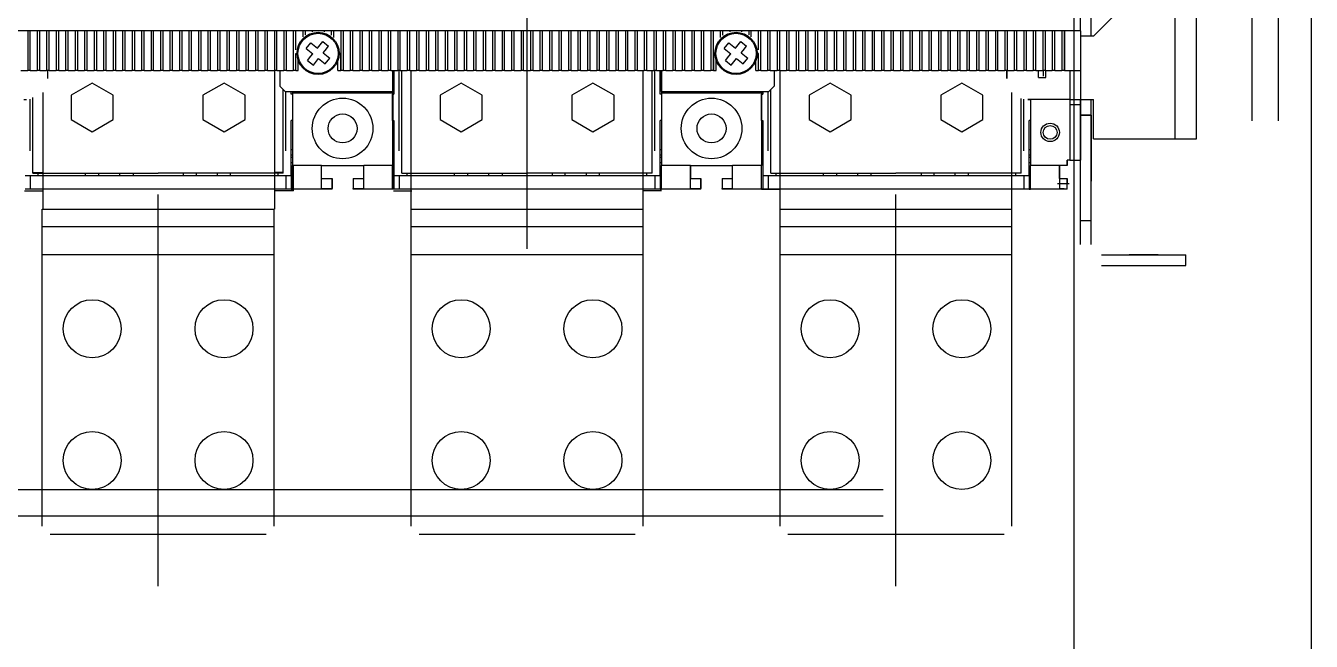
# Model space of a CAD drawing. Header units: metres. Extents: x -364 to 984, y 2601 to 8084.
# Drawn here: x 192.4 to 436.3, y 7525.3 to 7642.2 of the extents above; entities that cross this region are included whole.
import ezdxf

# ---------------------------------------------------------------- set-up
doc = ezdxf.new("R2010")
doc.units = ezdxf.units.M

# ---------------------------------------------------------------- blocks, each defined once
blk = doc.blocks.new('ABB-TR_T7_3')
for p, q in [((497.339783, 63.986435), (497.339783, 345.520004)), ((602.339783, 105.353454), (602.339783, 310.353454)), ((602.339821, 105.353454), (602.339821, 309.853454)), ((634.931214, 88.329307), (634.931214, 122.176582)), ((613.839783, 113.353424), (604.839783, 104.353424)), ((620.339783, 84.853424), (620.339783, 113.353424)), ((624.339783, 84.853424), (624.339783, 113.353424)), ((639.931214, 88.329307), (639.931214, 111.353454)), ((604.339783, 104.353424), (604.339783, 108.353424)), ((604.339783, 104.353424), (604.339783, 108.353424)), ((600.339821, 105.353454), (394.339821, 105.353454)), ((402.589821, 105.353454), (402.589821, 97.853454)), ((403.089821, 97.853454), (403.089821, 105.353454)), ((404.389824, 105.353454), (404.389824, 97.853454)), ((404.889824, 97.853454), (404.889824, 105.353454)), ((406.18982, 105.353454), (406.18982, 97.853454)), ((406.68982, 97.853454), (406.68982, 105.353454)), ((407.989823, 105.353454), (407.989823, 97.853454)), ((408.489823, 97.853454), (408.489823, 105.353454)), ((409.789818, 105.353454), (409.789818, 97.853454)), ((410.289818, 97.853454), (410.289818, 105.353454)), ((411.589821, 105.353454), (411.589821, 97.853454)), ((412.089821, 97.853454), (412.089821, 105.353454)), ((413.389824, 105.353454), (413.389824, 97.853454)), ((413.889824, 97.853454), (413.889824, 105.353454)), ((415.18982, 105.353454), (415.18982, 97.853454)), ((415.68982, 97.853454), (415.68982, 105.353454)), ((416.989823, 105.353454), (416.989823, 97.853454)), ((417.489823, 97.853454), (417.489823, 105.353454)), ((418.789818, 105.353454), (418.789818, 97.853454)), ((419.289818, 97.853454), (419.289818, 105.353454)), ((420.589821, 105.353454), (420.589821, 97.853454)), ((421.089821, 97.853454), (421.089821, 105.353454)), ((422.389824, 105.353454), (422.389824, 97.853454)), ((422.889824, 97.853454), (422.889824, 105.353454)), ((424.18982, 105.353454), (424.18982, 97.853454)), ((424.68982, 97.853454), (424.68982, 105.353454)), ((425.989823, 105.353454), (425.989823, 97.853454)), ((426.489823, 97.853454), (426.489823, 105.353454)), ((427.789818, 105.353454), (427.789818, 97.853454)), ((428.289818, 97.853454), (428.289818, 105.353454)), ((429.589821, 105.353454), (429.589821, 97.853454)), ((430.089821, 97.853454), (430.089821, 105.353454)), ((431.389824, 105.353454), (431.389824, 97.853454)), ((431.889824, 97.853454), (431.889824, 105.353454)), ((433.18982, 105.353454), (433.18982, 97.853454)), ((433.689824, 97.853454), (433.689824, 105.353454)), ((434.989823, 105.353454), (434.989823, 97.853454)), ((435.489823, 97.853454), (435.489823, 105.353454)), ((436.789822, 105.353454), (436.789822, 97.853454)), ((437.289822, 97.853454), (437.289822, 105.353454)), ((438.589821, 105.353454), (438.589821, 97.853454)), ((439.089821, 97.853454), (439.089821, 105.353454)), ((440.389821, 105.353454), (440.389821, 97.853454)), ((440.889821, 97.853454), (440.889821, 105.353454)), ((442.189824, 105.353454), (442.189824, 97.853454)), ((442.689824, 97.853454), (442.689824, 105.353454)), ((443.989823, 105.353454), (443.989823, 97.853454)), ((444.489823, 97.853454), (444.489823, 105.353454)), ((445.789822, 105.353454), (445.789822, 97.853454)), ((446.289822, 97.853454), (446.289822, 105.353454)), ((447.589821, 105.353454), (447.589821, 97.853454)), ((448.089821, 97.853454), (448.089821, 105.353454)), ((449.389821, 105.353454), (449.389821, 97.853454)), ((449.889821, 97.853454), (449.889821, 105.353454)), ((451.189824, 105.353454), (451.189824, 97.853454)), ((451.689824, 97.853454), (451.689824, 105.353454)), ((452.989823, 105.353454), (452.989823, 97.853454)), ((453.489823, 101.753456), (453.489823, 105.353454)), ((454.789822, 105.353454), (454.789822, 104.210304)), ((455.289822, 104.610946), (455.289822, 105.353454)), ((456.589821, 105.353454), (456.589821, 105.208633)), ((457.089821, 105.31089), (457.089821, 105.353454)), ((458.389821, 105.353454), (458.389821, 105.29541)), ((458.889821, 105.180527), (458.889821, 105.353454)), ((460.189824, 105.353454), (460.189824, 104.54039)), ((460.689824, 104.113853), (460.689824, 105.353454)), ((461.989823, 105.353454), (461.989823, 97.853454)), ((462.489823, 97.853454), (462.489823, 105.353454)), ((463.789822, 105.353454), (463.789822, 97.853454)), ((464.289822, 97.853454), (464.289822, 105.353454)), ((465.589821, 105.353454), (465.589821, 97.853454)), ((466.089821, 97.853454), (466.089821, 105.353454)), ((467.389823, 105.353454), (467.389823, 97.853454)), ((467.889823, 97.853454), (467.889823, 105.353454)), ((469.189822, 105.353454), (469.189822, 97.853454)), ((469.689822, 97.853454), (469.689822, 105.353454)), ((470.989823, 105.353454), (470.989823, 97.853454)), ((471.489823, 97.853454), (471.489823, 105.353454)), ((472.789822, 105.353454), (472.789822, 97.853454)), ((473.289822, 97.853454), (473.289822, 105.353454)), ((474.589821, 105.353454), (474.589821, 97.853454)), ((475.089821, 97.853454), (475.089821, 105.353454)), ((476.389823, 105.353454), (476.389823, 97.853454)), ((476.889823, 97.853454), (476.889823, 105.353454)), ((478.189822, 105.353454), (478.189822, 97.853454)), ((478.689822, 97.853454), (478.689822, 105.353454)), ((479.989823, 105.353454), (479.989823, 97.853454)), ((480.489823, 97.853454), (480.489823, 105.353454)), ((481.789822, 105.353454), (481.789822, 97.853454)), ((482.289822, 97.853454), (482.289822, 105.353454)), ((483.589822, 105.353454), (483.589822, 97.853454)), ((484.089822, 97.853454), (484.089822, 105.353454)), ((485.389823, 105.353454), (485.389823, 97.853454)), ((485.889823, 97.853454), (485.889823, 105.353454)), ((487.189822, 105.353454), (487.189822, 97.853454)), ((487.689822, 97.853454), (487.689822, 105.353454)), ((488.989822, 105.353454), (488.989822, 97.853454)), ((489.489822, 97.853454), (489.489822, 105.353454)), ((490.789822, 105.353454), (490.789822, 97.853454)), ((491.289822, 97.853454), (491.289822, 105.353454)), ((492.589822, 105.353454), (492.589822, 97.853454)), ((493.089822, 97.853454), (493.089822, 105.353454)), ((494.389822, 105.353454), (494.389822, 97.853454)), ((494.889822, 97.853454), (494.889822, 105.353454)), ((496.189822, 105.353454), (496.189822, 97.853454)), ((496.689822, 97.853454), (496.689822, 105.353454)), ((497.989822, 105.353454), (497.989822, 97.853454)), ((498.489822, 97.853454), (498.489822, 105.353454)), ((499.789822, 105.353454), (499.789822, 97.853454)), ((500.289822, 97.853454), (500.289822, 105.353454)), ((501.589822, 105.353454), (501.589822, 97.853454)), ((502.089822, 97.853454), (502.089822, 105.353454)), ((503.389822, 105.353454), (503.389822, 97.853454)), ((503.889822, 97.853454), (503.889822, 105.353454)), ((505.189822, 105.353454), (505.189822, 97.853454)), ((505.689822, 97.853454), (505.689822, 105.353454)), ((506.989822, 105.353454), (506.989822, 97.853454)), ((507.489822, 97.853454), (507.489822, 105.353454)), ((508.789822, 105.353454), (508.789822, 97.853454)), ((509.289822, 97.853454), (509.289822, 105.353454)), ((510.589822, 105.353454), (510.589822, 97.853454)), ((511.089822, 97.853454), (511.089822, 105.353454)), ((512.389823, 105.353454), (512.389823, 97.853454)), ((512.889823, 97.853454), (512.889823, 105.353454)), ((514.189822, 105.353454), (514.189822, 97.853454)), ((514.689822, 97.853454), (514.689822, 105.353454)), ((515.989823, 105.353454), (515.989823, 97.853454)), ((516.489823, 97.853454), (516.489823, 105.353454)), ((517.789822, 105.353454), (517.789822, 97.853454)), ((518.289822, 97.853454), (518.289822, 105.353454)), ((519.589821, 105.353454), (519.589821, 97.853454)), ((520.089821, 97.853454), (520.089821, 105.353454)), ((521.389823, 105.353454), (521.389823, 97.853454)), ((521.889823, 97.853454), (521.889823, 105.353454)), ((523.189822, 105.353454), (523.189822, 97.853454)), ((523.689822, 97.853454), (523.689822, 105.353454)), ((524.989823, 105.353454), (524.989823, 97.853454)), ((525.489823, 97.853454), (525.489823, 105.353454)), ((526.789822, 105.353454), (526.789822, 97.853454)), ((527.289822, 97.853454), (527.289822, 105.353454)), ((528.589821, 105.353454), (528.589821, 97.853454)), ((529.089821, 97.853454), (529.089821, 105.353454)), ((530.389821, 105.353454), (530.389821, 97.853454)), ((530.889821, 97.853454), (530.889821, 105.353454)), ((532.189824, 105.353454), (532.189824, 97.853454)), ((532.689824, 97.853454), (532.689824, 105.353454)), ((533.989823, 105.353454), (533.989823, 104.113853)), ((534.489823, 104.54039), (534.489823, 105.353454)), ((535.789822, 105.353454), (535.789822, 105.180527)), ((536.289822, 105.29541), (536.289822, 105.353454)), ((537.589821, 105.353454), (537.589821, 105.31089)), ((538.089821, 105.208633), (538.089821, 105.353454)), ((539.389821, 105.353454), (539.389821, 104.610946)), ((539.889821, 104.210304), (539.889821, 105.353454)), ((541.189824, 105.353454), (541.189824, 101.753456)), ((541.689824, 97.853454), (541.689824, 105.353454)), ((542.989823, 105.353454), (542.989823, 97.853454)), ((543.489823, 97.853454), (543.489823, 105.353454)), ((544.789822, 105.353454), (544.789822, 97.853454)), ((545.289822, 97.853454), (545.289822, 105.353454)), ((546.589821, 105.353454), (546.589821, 97.853454)), ((547.089821, 97.853454), (547.089821, 105.353454)), ((548.389821, 105.353454), (548.389821, 97.853454)), ((548.889821, 97.853454), (548.889821, 105.353454)), ((550.189824, 105.353454), (550.189824, 97.853454)), ((550.689824, 97.853454), (550.689824, 105.353454)), ((551.989823, 105.353454), (551.989823, 97.853454)), ((552.489823, 97.853454), (552.489823, 105.353454)), ((553.789822, 105.353454), (553.789822, 97.853454)), ((554.289822, 97.853454), (554.289822, 105.353454)), ((555.589821, 105.353454), (555.589821, 97.853454)), ((556.089821, 97.853454), (556.089821, 105.353454)), ((557.389821, 105.353454), (557.389821, 97.853454)), ((557.889821, 97.853454), (557.889821, 105.353454)), ((559.189824, 105.353454), (559.189824, 97.853454)), ((559.689824, 97.853454), (559.689824, 105.353454)), ((560.989823, 105.353454), (560.989823, 97.853454)), ((561.489823, 97.853454), (561.489823, 105.353454)), ((562.789818, 105.353454), (562.789818, 97.853454)), ((563.289818, 97.853454), (563.289818, 105.353454)), ((564.589821, 105.353454), (564.589821, 97.853454)), ((565.089821, 97.853454), (565.089821, 105.353454)), ((566.389824, 105.353454), (566.389824, 97.853454)), ((566.889824, 97.853454), (566.889824, 105.353454)), ((568.18982, 105.353454), (568.18982, 97.853454)), ((568.68982, 97.853454), (568.68982, 105.353454)), ((569.989823, 105.353454), (569.989823, 97.853454)), ((570.489823, 97.853454), (570.489823, 105.353454)), ((571.789818, 105.353454), (571.789818, 97.853454)), ((572.289818, 97.853454), (572.289818, 105.353454)), ((573.589821, 105.353454), (573.589821, 97.853454)), ((574.089821, 97.853454), (574.089821, 105.353454)), ((575.389824, 105.353454), (575.389824, 97.853454)), ((575.889824, 97.853454), (575.889824, 105.353454)), ((577.18982, 105.353454), (577.18982, 97.853454)), ((577.68982, 97.853454), (577.68982, 105.353454)), ((578.989823, 105.353454), (578.989823, 97.853454)), ((579.489823, 97.853454), (579.489823, 105.353454)), ((580.789818, 105.353454), (580.789818, 97.853454)), ((581.289818, 97.853454), (581.289818, 105.353454)), ((582.589821, 105.353454), (582.589821, 97.853454)), ((583.089821, 97.853454), (583.089821, 105.353454)), ((584.389824, 105.353454), (584.389824, 97.853454)), ((584.889824, 97.853454), (584.889824, 105.353454)), ((586.18982, 105.353454), (586.18982, 97.853454)), ((586.68982, 97.853454), (586.68982, 105.353454)), ((587.989823, 105.353454), (587.989823, 97.853454)), ((588.489823, 97.853454), (588.489823, 105.353454)), ((589.789818, 105.353454), (589.789818, 97.853454)), ((590.289818, 97.853454), (590.289818, 105.353454)), ((591.589821, 105.353454), (591.589821, 97.853454)), ((592.089821, 97.853454), (592.089821, 105.353454)), ((593.389824, 105.353454), (593.389824, 97.853454)), ((593.889824, 97.853454), (593.889824, 105.353454)), ((595.18982, 105.353454), (595.18982, 97.853454)), ((595.68982, 97.853454), (595.68982, 105.353454)), ((596.989823, 105.353454), (596.989823, 97.853454)), ((597.489823, 97.853454), (597.489823, 105.353454)), ((598.789818, 105.353454), (598.789818, 97.853454)), ((599.289818, 97.853454), (599.289818, 105.353454)), ((599.339821, 105.353454), (599.339821, 97.853454)), ((602.339821, 105.353454), (600.339821, 105.353454)), ((602.339783, 105.353454), (602.339783, 97.853454)), ((602.339821, 105.353454), (602.339821, 97.853454)), ((455.458497, 101.99855), (456.335469, 103.089844)), ((456.335469, 103.089844), (457.582661, 102.087585)), ((457.582661, 102.087585), (458.584916, 103.334778)), ((458.584916, 103.334778), (459.676209, 102.457809)), ((459.038113, 101.663765), (459.676209, 102.457809)), ((534.758496, 101.99855), (535.635468, 103.089844)), ((535.635468, 103.089844), (536.88266, 102.087585)), ((536.88266, 102.087585), (537.884915, 103.334778)), ((537.884915, 103.334778), (538.976208, 102.457809)), ((538.338112, 101.663765), (538.976208, 102.457809)), ((604.839783, 104.353424), (602.339783, 104.353424)), ((453.439824, 101.103454), (453.939824, 101.103454)), ((453.439824, 97.853454), (453.439824, 101.103454)), ((455.458497, 101.99855), (456.705689, 100.996292)), ((455.703438, 99.7491), (456.341534, 100.543144)), ((456.341534, 100.543144), (456.705689, 100.996292)), ((456.794732, 98.872131), (457.796982, 100.119324)), ((457.796982, 100.119324), (459.044175, 99.117065)), ((458.673955, 101.210617), (459.038113, 101.663765)), ((458.673955, 101.210617), (459.921147, 100.208359)), ((459.044175, 99.117065), (459.921147, 100.208359)), ((461.939824, 101.103454), (461.439824, 101.103454)), ((461.939824, 101.103454), (461.939824, 97.853454)), ((532.739823, 101.103454), (532.739823, 97.853454)), ((532.739823, 101.103454), (533.239823, 101.103454)), ((534.758496, 101.99855), (536.005688, 100.996292)), ((535.003438, 99.7491), (535.641533, 100.543144)), ((535.641533, 100.543144), (536.005688, 100.996292)), ((536.094731, 98.872131), (537.096982, 100.119324)), ((537.096982, 100.119324), (538.344174, 99.117065)), ((537.973954, 101.210617), (538.338112, 101.663765)), ((537.973954, 101.210617), (539.221146, 100.208359)), ((538.344174, 99.117065), (539.221146, 100.208359)), ((541.239823, 101.103454), (540.739823, 101.103454)), ((541.239823, 97.853454), (541.239823, 101.103454)), ((401.28978, 97.853454), (402.589783, 97.853454)), ((401.289818, 97.853454), (402.589821, 97.853454)), ((403.089783, 97.853454), (402.589783, 97.853454)), ((403.089821, 97.853454), (402.589821, 97.853454)), ((403.089783, 97.853454), (404.389786, 97.853454)), ((403.089821, 97.853454), (404.389824, 97.853454)), ((404.889786, 97.853454), (404.389786, 97.853454)), ((404.889824, 97.853454), (404.389824, 97.853454)), ((404.889786, 97.853454), (406.189782, 97.853454)), ((404.889824, 97.853454), (406.18982, 97.853454)), ((406.689782, 97.853454), (406.189782, 97.853454)), ((406.68982, 97.853454), (406.18982, 97.853454)), ((406.339783, 97.853447), (406.339783, 96.353454)), ((406.339821, 97.853447), (406.339821, 96.353454)), ((406.689782, 97.853454), (407.989785, 97.853454)), ((406.68982, 97.853454), (407.989823, 97.853454)), ((408.489785, 97.853454), (407.989785, 97.853454)), ((408.489823, 97.853454), (407.989823, 97.853454)), ((408.489785, 97.853454), (409.78978, 97.853454)), ((408.489823, 97.853454), (409.789818, 97.853454)), ((410.28978, 97.853454), (409.78978, 97.853454)), ((410.289818, 97.853454), (409.789818, 97.853454)), ((410.28978, 97.853454), (411.589783, 97.853454)), ((410.289818, 97.853454), (411.589821, 97.853454)), ((412.089783, 97.853454), (411.589783, 97.853454)), ((412.089821, 97.853454), (411.589821, 97.853454)), ((412.089783, 97.853454), (413.389786, 97.853454)), ((412.089821, 97.853454), (413.389824, 97.853454)), ((413.889786, 97.853454), (413.389786, 97.853454)), ((413.889824, 97.853454), (413.389824, 97.853454)), ((413.889786, 97.853454), (415.189782, 97.853454)), ((413.889824, 97.853454), (415.18982, 97.853454)), ((415.689782, 97.853454), (415.189782, 97.853454)), ((415.68982, 97.853454), (415.18982, 97.853454)), ((415.689782, 97.853454), (416.989785, 97.853454)), ((415.68982, 97.853454), (416.989823, 97.853454)), ((417.489785, 97.853454), (416.989785, 97.853454)), ((417.489823, 97.853454), (416.989823, 97.853454)), ((417.489785, 97.853454), (418.78978, 97.853454)), ((417.489823, 97.853454), (418.789818, 97.853454)), ((419.28978, 97.853454), (418.78978, 97.853454)), ((419.289818, 97.853454), (418.789818, 97.853454)), ((419.28978, 97.853454), (420.589783, 97.853454)), ((419.289818, 97.853454), (420.589821, 97.853454)), ((421.089783, 97.853454), (420.589783, 97.853454)), ((421.089821, 97.853454), (420.589821, 97.853454)), ((421.089783, 97.853454), (422.389786, 97.853454)), ((421.089821, 97.853454), (422.389824, 97.853454)), ((422.889786, 97.853454), (422.389786, 97.853454)), ((422.889824, 97.853454), (422.389824, 97.853454)), ((422.889786, 97.853454), (424.189782, 97.853454)), ((422.889824, 97.853454), (424.18982, 97.853454)), ((424.689782, 97.853454), (424.189782, 97.853454)), ((424.68982, 97.853454), (424.18982, 97.853454)), ((424.689782, 97.853454), (425.989785, 97.853454)), ((424.68982, 97.853454), (425.989823, 97.853454)), ((426.489785, 97.853454), (425.989785, 97.853454)), ((426.489823, 97.853454), (425.989823, 97.853454)), ((426.489785, 97.853454), (427.78978, 97.853454)), ((426.489823, 97.853454), (427.789818, 97.853454)), ((428.28978, 97.853454), (427.78978, 97.853454)), ((428.289818, 97.853454), (427.789818, 97.853454)), ((428.28978, 97.853454), (429.589783, 97.853454)), ((428.289818, 97.853454), (429.589821, 97.853454)), ((430.089783, 97.853454), (429.589783, 97.853454)), ((430.089821, 97.853454), (429.589821, 97.853454)), ((430.089783, 97.853454), (431.389786, 97.853454)), ((430.089821, 97.853454), (431.389824, 97.853454)), ((431.889786, 97.853454), (431.389786, 97.853454)), ((431.889824, 97.853454), (431.389824, 97.853454)), ((431.889786, 97.853454), (433.189782, 97.853454)), ((431.889824, 97.853454), (433.18982, 97.853454)), ((433.689782, 97.853454), (433.189782, 97.853454)), ((433.689824, 97.853454), (433.18982, 97.853454)), ((433.689782, 97.853454), (434.989785, 97.853454)), ((433.689824, 97.853454), (434.989823, 97.853454)), ((435.489785, 97.853454), (434.989785, 97.853454)), ((435.489823, 97.853454), (434.989823, 97.853454)), ((435.489785, 97.853454), (436.789784, 97.853454)), ((435.489823, 97.853454), (436.789822, 97.853454)), ((437.289784, 97.853454), (436.789784, 97.853454)), ((437.289822, 97.853454), (436.789822, 97.853454)), ((437.289784, 97.853454), (438.589783, 97.853454)), ((437.289822, 97.853454), (438.589821, 97.853454)), ((439.089783, 97.853454), (438.589783, 97.853454)), ((439.089821, 97.853454), (438.589821, 97.853454)), ((439.089783, 97.853454), (440.389782, 97.853454)), ((439.089821, 97.853454), (440.389821, 97.853454)), ((440.889782, 97.853454), (440.389782, 97.853454)), ((440.889821, 97.853454), (440.389821, 97.853454)), ((440.889782, 97.853454), (442.189782, 97.853454)), ((440.889821, 97.853454), (442.189824, 97.853454)), ((442.689782, 97.853454), (442.189782, 97.853454)), ((442.689824, 97.853454), (442.189824, 97.853454)), ((442.689782, 97.853454), (443.989785, 97.853454)), ((442.689824, 97.853454), (443.989823, 97.853454)), ((444.489785, 97.853454), (443.989785, 97.853454)), ((444.489823, 97.853454), (443.989823, 97.853454)), ((444.489785, 97.853454), (445.789784, 97.853454)), ((444.489823, 97.853454), (445.789822, 97.853454)), ((446.289784, 97.853454), (445.789784, 97.853454)), ((446.289822, 97.853454), (445.789822, 97.853454)), ((446.289784, 97.853454), (447.589783, 97.853454)), ((446.289822, 97.853454), (447.589821, 97.853454)), ((448.089783, 97.853454), (447.589783, 97.853454)), ((448.089821, 97.853454), (447.589821, 97.853454)), ((448.089783, 97.853454), (449.389782, 97.853454)), ((448.089821, 97.853454), (449.389821, 97.853454)), ((449.889782, 97.853454), (449.389782, 97.853454)), ((449.889821, 97.853454), (449.389821, 97.853454)), ((449.506814, 71.566665), (449.506814, 97.853409)), ((449.889782, 97.853454), (451.189782, 97.853454)), ((449.889821, 97.853454), (451.189824, 97.853454)), ((450.439782, 97.853454), (450.439782, 94.853454)), ((450.439824, 97.853454), (450.439824, 94.853454)), ((451.689782, 97.853454), (451.189782, 97.853454)), ((451.689824, 97.853454), (451.189824, 97.853454)), ((451.689782, 97.853454), (452.989785, 97.853454)), ((451.689824, 97.853454), (452.989823, 97.853454)), ((453.439782, 97.853454), (452.989785, 97.853454)), ((453.439824, 97.853454), (452.989823, 97.853454)), ((453.439824, 97.853454), (453.939824, 97.853454)), ((453.939824, 97.853454), (453.939824, 99.71151)), ((455.703438, 99.7491), (456.794732, 98.872131)), ((461.439824, 97.853454), (461.439824, 99.711517)), ((461.439824, 97.853454), (461.939824, 97.853454)), ((461.939782, 97.853454), (461.989785, 97.853454)), ((461.939824, 97.853454), (461.989823, 97.853454)), ((462.489785, 97.853454), (461.989785, 97.853454)), ((462.489823, 97.853454), (461.989823, 97.853454)), ((462.489785, 97.853454), (463.789784, 97.853454)), ((462.489823, 97.853454), (463.789822, 97.853454)), ((464.289784, 97.853454), (463.789784, 97.853454)), ((464.289822, 97.853454), (463.789822, 97.853454)), ((464.289784, 97.853454), (465.589783, 97.853454)), ((464.289822, 97.853454), (465.589821, 97.853454)), ((466.089783, 97.853454), (465.589783, 97.853454)), ((466.089821, 97.853454), (465.589821, 97.853454)), ((466.089783, 97.853454), (467.389782, 97.853454)), ((466.089821, 97.853454), (467.389823, 97.853454)), ((467.889782, 97.853454), (467.389782, 97.853454)), ((467.889823, 97.853454), (467.389823, 97.853454)), ((467.889782, 97.853454), (469.189784, 97.853454)), ((467.889823, 97.853454), (469.189822, 97.853454)), ((469.689784, 97.853454), (469.189784, 97.853454)), ((469.689822, 97.853454), (469.189822, 97.853454)), ((469.689784, 97.853454), (470.989783, 97.853454)), ((469.689822, 97.853454), (470.989823, 97.853454)), ((471.489783, 97.853454), (470.989783, 97.853454)), ((471.489823, 97.853454), (470.989823, 97.853454)), ((471.489783, 97.853454), (472.789784, 97.853454)), ((471.489823, 97.853454), (472.789822, 97.853454)), ((471.839783, 97.853454), (471.839783, 93.853454)), ((471.839783, 97.853447), (471.839783, 93.853454)), ((471.839821, 97.853454), (471.839821, 93.853454)), ((471.839821, 97.853447), (471.839821, 93.853454)), ((472.089783, 97.853393), (472.089783, 93.353454)), ((473.289784, 97.853454), (472.789784, 97.853454)), ((473.289822, 97.853454), (472.789822, 97.853454)), ((473.089783, 82.603454), (473.089783, 97.853393)), ((473.289784, 97.853454), (474.589783, 97.853454)), ((473.289822, 97.853454), (474.589821, 97.853454)), ((473.589783, 78.353454), (473.589783, 97.853401)), ((473.589821, 78.353454), (473.589821, 97.853401)), ((475.089783, 97.853454), (474.589783, 97.853454)), ((475.089821, 97.853454), (474.589821, 97.853454)), ((475.089783, 97.853454), (476.389782, 97.853454)), ((475.089821, 97.853454), (476.389823, 97.853454)), ((475.339821, 71.566665), (475.339821, 97.853409)), ((476.889782, 97.853454), (476.389782, 97.853454)), ((476.889823, 97.853454), (476.389823, 97.853454)), ((476.889782, 97.853454), (478.189784, 97.853454)), ((476.889823, 97.853454), (478.189822, 97.853454)), ((478.689784, 97.853454), (478.189784, 97.853454)), ((478.689822, 97.853454), (478.189822, 97.853454)), ((478.689784, 97.853454), (479.989783, 97.853454)), ((478.689822, 97.853454), (479.989823, 97.853454)), ((480.489783, 97.853454), (479.989783, 97.853454)), ((480.489823, 97.853454), (479.989823, 97.853454)), ((480.489783, 97.853454), (481.789783, 97.853454)), ((480.489823, 97.853454), (481.789822, 97.853454)), ((482.289783, 97.853454), (481.789783, 97.853454)), ((482.289822, 97.853454), (481.789822, 97.853454)), ((482.289783, 97.853454), (483.589783, 97.853454)), ((482.289822, 97.853454), (483.589822, 97.853454)), ((484.089783, 97.853454), (483.589783, 97.853454)), ((484.089822, 97.853454), (483.589822, 97.853454)), ((484.089783, 97.853454), (485.389783, 97.853454)), ((484.089822, 97.853454), (485.389823, 97.853454)), ((485.889783, 97.853454), (485.389783, 97.853454)), ((485.889823, 97.853454), (485.389823, 97.853454)), ((485.889783, 97.853454), (487.189784, 97.853454)), ((485.889823, 97.853454), (487.189822, 97.853454)), ((487.689784, 97.853454), (487.189784, 97.853454)), ((487.689822, 97.853454), (487.189822, 97.853454)), ((487.689784, 97.853454), (488.989783, 97.853454)), ((487.689822, 97.853454), (488.989822, 97.853454)), ((489.489783, 97.853454), (488.989783, 97.853454)), ((489.489822, 97.853454), (488.989822, 97.853454)), ((489.489783, 97.853454), (490.789783, 97.853454)), ((489.489822, 97.853454), (490.789822, 97.853454)), ((491.289783, 97.853454), (490.789783, 97.853454)), ((491.289822, 97.853454), (490.789822, 97.853454)), ((491.289783, 97.853454), (492.589783, 97.853454)), ((491.289822, 97.853454), (492.589822, 97.853454)), ((493.089783, 97.853454), (492.589783, 97.853454)), ((493.089822, 97.853454), (492.589822, 97.853454)), ((493.089783, 97.853454), (494.389783, 97.853454)), ((493.089822, 97.853454), (494.389822, 97.853454)), ((494.889783, 97.853454), (494.389783, 97.853454)), ((494.889822, 97.853454), (494.389822, 97.853454)), ((494.889783, 97.853454), (496.189783, 97.853454)), ((494.889822, 97.853454), (496.189822, 97.853454)), ((496.689783, 97.853454), (496.189783, 97.853454)), ((496.689822, 97.853454), (496.189822, 97.853454)), ((496.689783, 97.853454), (497.989783, 97.853454)), ((496.689822, 97.853454), (497.989822, 97.853454)), ((498.489783, 97.853454), (497.989783, 97.853454)), ((498.489822, 97.853454), (497.989822, 97.853454)), ((498.489783, 97.853454), (499.789783, 97.853454)), ((498.489822, 97.853454), (499.789822, 97.853454)), ((500.289783, 97.853454), (499.789783, 97.853454)), ((500.289822, 97.853454), (499.789822, 97.853454)), ((500.289783, 97.853454), (501.589783, 97.853454)), ((500.289822, 97.853454), (501.589822, 97.853454)), ((502.089783, 97.853454), (501.589783, 97.853454)), ((502.089822, 97.853454), (501.589822, 97.853454)), ((502.089783, 97.853454), (503.389783, 97.853454)), ((502.089822, 97.853454), (503.389822, 97.853454)), ((503.889783, 97.853454), (503.389783, 97.853454)), ((503.889822, 97.853454), (503.389822, 97.853454)), ((503.889783, 97.853454), (505.189783, 97.853454)), ((503.889822, 97.853454), (505.189822, 97.853454)), ((505.689784, 97.853454), (505.189783, 97.853454)), ((505.689822, 97.853454), (505.189822, 97.853454)), ((505.689784, 97.853454), (506.989783, 97.853454)), ((505.689822, 97.853454), (506.989822, 97.853454)), ((507.489783, 97.853454), (506.989783, 97.853454)), ((507.489822, 97.853454), (506.989822, 97.853454)), ((507.489783, 97.853454), (508.789783, 97.853454)), ((507.489822, 97.853454), (508.789822, 97.853454)), ((509.289783, 97.853454), (508.789783, 97.853454)), ((509.289822, 97.853454), (508.789822, 97.853454)), ((509.289783, 97.853454), (510.589783, 97.853454)), ((509.289822, 97.853454), (510.589822, 97.853454)), ((511.089783, 97.853454), (510.589783, 97.853454)), ((511.089822, 97.853454), (510.589822, 97.853454)), ((511.089783, 97.853454), (512.389783, 97.853454)), ((511.089822, 97.853454), (512.389823, 97.853454)), ((512.889783, 97.853454), (512.389783, 97.853454)), ((512.889823, 97.853454), (512.389823, 97.853454)), ((512.889783, 97.853454), (514.189784, 97.853454)), ((512.889823, 97.853454), (514.189822, 97.853454)), ((514.689784, 97.853454), (514.189784, 97.853454)), ((514.689822, 97.853454), (514.189822, 97.853454)), ((514.689784, 97.853454), (515.989783, 97.853454)), ((514.689822, 97.853454), (515.989823, 97.853454)), ((516.489783, 97.853454), (515.989783, 97.853454)), ((516.489823, 97.853454), (515.989823, 97.853454)), ((516.489783, 97.853454), (517.789784, 97.853454)), ((516.489823, 97.853454), (517.789822, 97.853454)), ((518.289784, 97.853454), (517.789784, 97.853454)), ((518.289822, 97.853454), (517.789822, 97.853454)), ((518.289784, 97.853454), (519.589783, 97.853454)), ((518.289822, 97.853454), (519.589821, 97.853454)), ((519.339821, 71.566665), (519.339821, 97.853409)), ((520.089783, 97.853454), (519.589783, 97.853454)), ((520.089821, 97.853454), (519.589821, 97.853454)), ((520.089783, 97.853454), (521.389782, 97.853454)), ((520.089821, 97.853454), (521.389823, 97.853454)), ((521.089783, 78.353454), (521.089783, 97.853401)), ((521.089821, 78.353454), (521.089821, 97.853401)), ((521.889782, 97.853454), (521.389782, 97.853454)), ((521.889823, 97.853454), (521.389823, 97.853454)), ((521.589783, 82.603454), (521.589783, 97.853393)), ((521.889782, 97.853454), (523.189784, 97.853454)), ((521.889823, 97.853454), (523.189822, 97.853454)), ((522.589783, 93.353454), (522.589783, 97.853393)), ((522.839783, 97.853454), (522.839783, 93.853454)), ((522.839821, 93.853454), (522.839821, 97.853454)), ((523.689784, 97.853454), (523.189784, 97.853454)), ((523.689822, 97.853454), (523.189822, 97.853454)), ((523.689784, 97.853454), (524.989783, 97.853454)), ((523.689822, 97.853454), (524.989823, 97.853454)), ((525.489783, 97.853454), (524.989783, 97.853454)), ((525.489823, 97.853454), (524.989823, 97.853454)), ((525.489783, 97.853454), (526.789784, 97.853454)), ((525.489823, 97.853454), (526.789822, 97.853454)), ((527.289784, 97.853454), (526.789784, 97.853454)), ((527.289822, 97.853454), (526.789822, 97.853454)), ((527.289784, 97.853454), (528.589783, 97.853454)), ((527.289822, 97.853454), (528.589821, 97.853454)), ((529.089783, 97.853454), (528.589783, 97.853454)), ((529.089821, 97.853454), (528.589821, 97.853454)), ((529.089783, 97.853454), (530.389782, 97.853454)), ((529.089821, 97.853454), (530.389821, 97.853454)), ((530.889782, 97.853454), (530.389782, 97.853454)), ((530.889821, 97.853454), (530.389821, 97.853454)), ((530.889782, 97.853454), (532.189782, 97.853454)), ((530.889821, 97.853454), (532.189824, 97.853454)), ((532.689782, 97.853454), (532.189782, 97.853454)), ((532.689824, 97.853454), (532.189824, 97.853454)), ((532.689782, 97.853454), (532.739785, 97.853454)), ((532.689824, 97.853454), (532.739823, 97.853454)), ((532.739823, 97.853454), (533.239823, 97.853454)), ((533.239823, 97.853454), (533.239823, 99.71151)), ((535.003438, 99.7491), (536.094731, 98.872131)), ((540.739823, 97.853454), (540.739823, 99.711517)), ((540.739823, 97.853454), (541.239823, 97.853454)), ((541.689782, 97.853454), (541.239785, 97.853454)), ((541.689824, 97.853454), (541.239823, 97.853454)), ((541.689782, 97.853454), (542.989785, 97.853454)), ((541.689824, 97.853454), (542.989823, 97.853454)), ((543.489785, 97.853454), (542.989785, 97.853454)), ((543.489823, 97.853454), (542.989823, 97.853454)), ((543.489785, 97.853454), (544.789784, 97.853454)), ((543.489823, 97.853454), (544.789822, 97.853454)), ((544.239785, 97.853454), (544.239785, 94.853454)), ((544.239785, 97.853447), (544.239785, 94.853454)), ((544.239823, 97.853454), (544.239823, 94.853454)), ((544.239823, 97.853447), (544.239823, 94.853454)), ((545.289784, 97.853454), (544.789784, 97.853454)), ((545.289822, 97.853454), (544.789822, 97.853454)), ((545.289784, 97.853454), (546.589783, 97.853454)), ((545.289822, 97.853454), (546.589821, 97.853454)), ((545.339821, 71.566665), (545.339821, 97.853409)), ((547.089783, 97.853454), (546.589783, 97.853454)), ((547.089821, 97.853454), (546.589821, 97.853454)), ((547.089783, 97.853454), (548.389782, 97.853454)), ((547.089821, 97.853454), (548.389821, 97.853454)), ((548.889782, 97.853454), (548.389782, 97.853454)), ((548.889821, 97.853454), (548.389821, 97.853454)), ((548.889782, 97.853454), (550.189782, 97.853454)), ((548.889821, 97.853454), (550.189824, 97.853454)), ((550.689782, 97.853454), (550.189782, 97.853454)), ((550.689824, 97.853454), (550.189824, 97.853454)), ((550.689782, 97.853454), (551.989785, 97.853454)), ((550.689824, 97.853454), (551.989823, 97.853454)), ((552.489785, 97.853454), (551.989785, 97.853454)), ((552.489823, 97.853454), (551.989823, 97.853454)), ((552.489785, 97.853454), (553.789784, 97.853454)), ((552.489823, 97.853454), (553.789822, 97.853454)), ((554.289784, 97.853454), (553.789784, 97.853454)), ((554.289822, 97.853454), (553.789822, 97.853454)), ((554.289784, 97.853454), (555.589783, 97.853454)), ((554.289822, 97.853454), (555.589821, 97.853454)), ((556.089783, 97.853454), (555.589783, 97.853454)), ((556.089821, 97.853454), (555.589821, 97.853454)), ((556.089783, 97.853454), (557.389782, 97.853454)), ((556.089821, 97.853454), (557.389821, 97.853454)), ((557.889782, 97.853454), (557.389782, 97.853454)), ((557.889821, 97.853454), (557.389821, 97.853454)), ((557.889782, 97.853454), (559.189782, 97.853454)), ((557.889821, 97.853454), (559.189824, 97.853454)), ((559.689782, 97.853454), (559.189782, 97.853454)), ((559.689824, 97.853454), (559.189824, 97.853454)), ((559.689782, 97.853454), (560.989785, 97.853454)), ((559.689824, 97.853454), (560.989823, 97.853454)), ((561.489785, 97.853454), (560.989785, 97.853454)), ((561.489823, 97.853454), (560.989823, 97.853454)), ((561.489785, 97.853454), (562.78978, 97.853454)), ((561.489823, 97.853454), (562.789818, 97.853454)), ((563.28978, 97.853454), (562.78978, 97.853454)), ((563.289818, 97.853454), (562.789818, 97.853454)), ((563.28978, 97.853454), (564.589783, 97.853454)), ((563.289818, 97.853454), (564.589821, 97.853454)), ((565.089783, 97.853454), (564.589783, 97.853454)), ((565.089821, 97.853454), (564.589821, 97.853454)), ((565.089783, 97.853454), (566.389786, 97.853454)), ((565.089821, 97.853454), (566.389824, 97.853454)), ((566.889786, 97.853454), (566.389786, 97.853454)), ((566.889824, 97.853454), (566.389824, 97.853454)), ((566.889786, 97.853454), (568.189782, 97.853454)), ((566.889824, 97.853454), (568.18982, 97.853454)), ((568.689782, 97.853454), (568.189782, 97.853454)), ((568.68982, 97.853454), (568.18982, 97.853454)), ((568.689782, 97.853454), (569.989785, 97.853454)), ((568.68982, 97.853454), (569.989823, 97.853454)), ((570.489785, 97.853454), (569.989785, 97.853454)), ((570.489823, 97.853454), (569.989823, 97.853454)), ((570.489785, 97.853454), (571.78978, 97.853454)), ((570.489823, 97.853454), (571.789818, 97.853454)), ((572.28978, 97.853454), (571.78978, 97.853454)), ((572.289818, 97.853454), (571.789818, 97.853454)), ((572.28978, 97.853454), (573.589783, 97.853454)), ((572.289818, 97.853454), (573.589821, 97.853454)), ((574.089783, 97.853454), (573.589783, 97.853454)), ((574.089821, 97.853454), (573.589821, 97.853454)), ((574.089783, 97.853454), (575.389786, 97.853454)), ((574.089821, 97.853454), (575.389824, 97.853454)), ((575.889786, 97.853454), (575.389786, 97.853454)), ((575.889824, 97.853454), (575.389824, 97.853454)), ((575.889786, 97.853454), (577.189782, 97.853454)), ((575.889824, 97.853454), (577.18982, 97.853454)), ((577.689782, 97.853454), (577.189782, 97.853454)), ((577.68982, 97.853454), (577.18982, 97.853454)), ((577.689782, 97.853454), (578.989785, 97.853454)), ((577.68982, 97.853454), (578.989823, 97.853454)), ((579.489785, 97.853454), (578.989785, 97.853454)), ((579.489823, 97.853454), (578.989823, 97.853454)), ((579.489785, 97.853454), (580.78978, 97.853454)), ((579.489823, 97.853454), (580.789818, 97.853454)), ((581.28978, 97.853454), (580.78978, 97.853454)), ((581.289818, 97.853454), (580.789818, 97.853454)), ((581.28978, 97.853454), (582.589783, 97.853454)), ((581.289818, 97.853454), (582.589821, 97.853454)), ((583.089783, 97.853454), (582.589783, 97.853454)), ((583.089821, 97.853454), (582.589821, 97.853454)), ((583.089783, 97.853454), (584.389786, 97.853454)), ((583.089821, 97.853454), (584.389824, 97.853454)), ((584.889786, 97.853454), (584.389786, 97.853454)), ((584.889824, 97.853454), (584.389824, 97.853454)), ((584.889786, 97.853454), (586.189782, 97.853454)), ((584.889824, 97.853454), (586.18982, 97.853454)), ((586.689782, 97.853454), (586.189782, 97.853454)), ((586.68982, 97.853454), (586.18982, 97.853454)), ((586.689782, 97.853454), (587.989785, 97.853454)), ((586.68982, 97.853454), (587.989823, 97.853454)), ((588.489785, 97.853454), (587.989785, 97.853454)), ((588.489823, 97.853454), (587.989823, 97.853454)), ((588.339783, 96.353424), (588.339783, 97.853447)), ((588.339821, 97.853447), (588.339821, 96.353454)), ((588.489785, 97.853454), (589.78978, 97.853454)), ((588.489823, 97.853454), (589.789818, 97.853454)), ((590.28978, 97.853454), (589.78978, 97.853454)), ((590.289818, 97.853454), (589.789818, 97.853454)), ((590.28978, 97.853454), (591.589783, 97.853454)), ((590.289818, 97.853454), (591.589821, 97.853454)), ((592.089783, 97.853454), (591.589783, 97.853454)), ((592.089821, 97.853454), (591.589821, 97.853454)), ((592.089783, 97.853454), (593.389786, 97.853454)), ((592.089821, 97.853454), (593.389824, 97.853454)), ((593.889786, 97.853454), (593.389786, 97.853454)), ((593.889824, 97.853454), (593.389824, 97.853454)), ((593.889786, 97.853454), (595.189782, 97.853454)), ((593.889824, 97.853454), (595.18982, 97.853454)), ((594.389786, 96.553451), (594.389786, 97.853355)), ((595.689782, 97.853454), (595.189782, 97.853454)), ((595.68982, 97.853454), (595.18982, 97.853454)), ((595.339821, 96.768341), (595.339821, 97.853401)), ((595.689782, 97.853454), (596.989785, 97.853454)), ((595.68982, 97.853454), (596.989823, 97.853454)), ((595.78978, 96.553451), (595.78978, 97.853355)), ((597.489785, 97.853454), (596.989785, 97.853454)), ((597.489823, 97.853454), (596.989823, 97.853454)), ((597.489785, 97.853454), (598.78978, 97.853454)), ((597.489823, 97.853454), (598.789818, 97.853454)), ((599.28978, 97.853454), (598.78978, 97.853454)), ((599.289818, 97.853454), (598.789818, 97.853454)), ((599.28978, 97.853454), (599.339783, 97.853454)), ((599.289818, 97.853454), (599.339821, 97.853454)), ((599.339783, 97.853454), (602.339783, 97.853454)), ((599.339821, 97.853454), (602.339821, 97.853454)), ((600.339821, 97.853447), (600.339821, 92.353454)), ((602.339821, 97.853447), (602.339821, 91.353454)), ((602.339821, 97.853401), (602.339821, 80.853454)), ((414.839783, 95.472259), (410.839783, 93.162857)), ((414.839837, 95.472153), (410.839821, 93.162773)), ((418.839783, 93.162857), (414.839783, 95.472259)), ((418.839821, 93.162735), (414.839837, 95.472153)), ((439.839783, 95.472259), (435.839783, 93.162857)), ((439.839837, 95.472153), (435.839825, 93.162773)), ((443.839783, 93.162857), (439.839783, 95.472259)), ((443.839825, 93.162735), (439.839837, 95.472153)), ((484.839783, 95.472259), (480.839783, 93.162857)), ((484.839836, 95.472107), (480.839823, 93.16272)), ((488.839783, 93.162857), (484.839783, 95.472259)), ((488.839824, 93.162681), (484.839836, 95.472107)), ((509.839783, 95.472259), (505.839783, 93.162857)), ((509.839836, 95.472107), (505.839824, 93.16272)), ((513.839783, 93.162857), (509.839783, 95.472259)), ((513.839823, 93.162681), (509.839836, 95.472107)), ((554.839783, 95.472259), (550.839783, 93.162857)), ((554.839837, 95.472107), (550.839825, 93.16272)), ((558.839783, 93.162857), (554.839783, 95.472259)), ((558.839825, 93.162681), (554.839837, 95.472107)), ((579.839783, 95.472259), (575.839783, 93.162857)), ((579.839837, 95.472107), (575.839821, 93.16272)), ((583.839783, 93.162857), (579.839783, 95.472259)), ((583.839821, 93.162681), (579.839837, 95.472107)), ((594.389786, 96.553451), (595.78978, 96.553451)), ((403.589821, 78.51242), (403.589821, 92.712723)), ((405.506814, 71.566665), (405.506814, 93.707702)), ((410.839783, 93.162857), (410.839783, 88.544052)), ((410.839821, 93.162773), (410.839799, 88.543968)), ((418.839783, 88.544052), (418.839783, 93.162857)), ((418.839799, 88.54393), (418.839821, 93.162735)), ((435.839783, 93.162857), (435.839783, 88.544052)), ((435.839825, 93.162773), (435.839802, 88.543968)), ((443.839783, 88.544052), (443.839783, 93.162857)), ((443.839802, 88.54393), (443.839825, 93.162735)), ((451.439782, 93.853454), (450.439782, 94.853454)), ((451.439824, 93.853454), (450.439824, 94.853454)), ((451.089783, 78.353454), (451.089783, 94.203353)), ((451.089821, 78.353454), (451.089821, 94.203354)), ((451.439782, 93.853454), (471.839783, 93.853454)), ((451.439824, 93.853454), (471.839821, 93.853454)), ((451.589783, 82.603454), (451.589783, 93.853393)), ((452.589783, 93.353454), (452.589783, 93.853393)), ((452.839783, 93.353454), (452.589783, 93.353454)), ((452.839783, 93.853454), (452.839783, 93.603454)), ((452.839783, 93.603454), (452.839783, 79.853454)), ((452.839783, 93.603454), (471.839783, 93.603454)), ((452.839821, 93.853454), (452.839821, 93.603454)), ((452.839821, 93.603454), (452.839821, 79.853454)), ((452.839821, 93.603454), (471.839821, 93.603454)), ((471.839783, 93.853454), (471.839783, 93.603454)), ((471.839783, 93.603454), (471.839783, 79.853454)), ((471.839783, 88.353454), (471.839783, 93.353454)), ((471.839783, 93.353454), (472.089783, 93.353454)), ((471.839821, 93.853454), (471.839821, 93.603454)), ((471.839821, 93.603454), (471.839821, 79.853454)), ((480.839783, 93.162857), (480.839783, 88.544052)), ((480.839823, 93.16272), (480.8398, 88.543922)), ((488.839783, 88.544052), (488.839783, 93.162857)), ((488.839801, 88.543884), (488.839824, 93.162681)), ((505.839783, 93.162857), (505.839783, 88.544052)), ((505.839824, 93.16272), (505.839801, 88.543922)), ((513.839783, 88.544052), (513.839783, 93.162857)), ((513.8398, 88.543884), (513.839823, 93.162681)), ((522.839783, 93.353454), (522.589783, 93.353454)), ((522.839783, 93.853454), (522.839783, 93.603454)), ((522.839783, 93.853454), (543.239785, 93.853454)), ((522.839783, 93.603454), (522.839783, 79.853454)), ((522.839783, 93.603454), (541.839783, 93.603454)), ((522.839821, 93.853454), (522.839821, 93.603454)), ((522.839821, 93.853454), (543.239823, 93.853454)), ((522.839821, 93.603454), (522.839821, 79.853454)), ((522.839821, 93.603454), (541.839821, 93.603454)), ((541.839783, 93.853454), (541.839783, 93.603454)), ((541.839783, 93.603454), (541.839783, 79.853454)), ((541.839783, 88.353454), (541.839783, 93.353454)), ((541.839783, 93.353454), (542.089783, 93.353454)), ((541.839821, 93.853454), (541.839821, 93.603454)), ((541.839821, 93.603454), (541.839821, 79.853454)), ((542.089783, 93.853393), (542.089783, 93.353454)), ((543.089783, 82.603454), (543.089783, 93.853393)), ((544.239785, 94.853454), (543.239785, 93.853454)), ((543.239823, 93.853454), (544.239823, 94.853454)), ((543.589783, 78.353454), (543.589783, 94.203453)), ((543.589821, 78.353454), (543.589821, 94.203453)), ((550.839783, 93.162857), (550.839783, 88.544052)), ((550.839825, 93.16272), (550.839802, 88.543922)), ((558.839783, 88.544052), (558.839783, 93.162857)), ((558.839802, 88.543884), (558.839825, 93.162681)), ((575.839783, 93.162857), (575.839783, 88.544052)), ((575.839821, 93.16272), (575.839799, 88.543922)), ((583.839783, 88.544052), (583.839783, 93.162857)), ((583.839799, 88.543884), (583.839821, 93.162681)), ((589.339821, 71.566665), (589.339821, 93.707619)), ((401.839783, 92.353454), (402.339783, 92.353454)), ((401.839821, 92.353454), (402.339821, 92.353454)), ((403.089783, 82.603454), (403.089783, 92.424347)), ((403.589783, 78.353454), (403.589783, 92.553749)), ((591.089783, 78.353454), (591.089783, 92.553718)), ((591.089821, 78.353454), (591.089821, 92.553718)), ((591.589783, 82.603454), (591.589783, 92.424324)), ((592.339783, 92.353424), (592.839783, 92.353424)), ((592.839821, 92.353454), (592.339821, 92.353454)), ((592.839783, 92.353454), (592.839783, 79.853454)), ((600.339783, 92.353454), (592.839783, 92.353454)), ((592.839821, 92.353454), (592.839821, 79.853454)), ((600.339821, 92.353454), (592.839821, 92.353454)), ((600.339783, 92.353454), (600.339783, 80.853454)), ((600.339783, 92.353424), (604.839783, 92.353424)), ((602.339783, 91.353454), (600.339783, 91.353454)), ((600.339821, 92.353454), (600.339821, 80.853454)), ((602.339821, 91.353454), (600.339821, 91.353454)), ((602.339783, 92.353424), (602.339783, 91.353454)), ((602.339783, 89.353424), (602.339783, 92.353424)), ((602.339783, 89.353424), (602.339783, 92.353424)), ((602.339783, 91.353454), (602.339783, 89.353416)), ((602.339821, 91.353454), (602.339821, 80.853454)), ((604.339783, 89.353424), (604.339783, 92.353424)), ((604.339783, 89.353424), (604.339783, 92.353424)), ((604.839783, 84.853424), (604.839783, 92.353424)), ((410.839783, 88.544052), (414.839783, 86.234649)), ((410.839799, 88.543968), (414.839791, 86.23455)), ((414.839783, 86.234649), (418.839783, 88.544052)), ((414.839791, 86.23455), (418.839799, 88.54393)), ((435.839783, 88.544052), (439.839783, 86.234649)), ((435.839802, 88.543968), (439.839791, 86.23455)), ((439.839783, 86.234649), (443.839783, 88.544052)), ((439.839791, 86.23455), (443.839802, 88.54393)), ((452.839783, 88.353454), (452.589783, 88.353454)), ((452.589783, 77.853454), (452.589783, 88.353454)), ((471.839783, 88.353454), (472.089783, 88.353454)), ((472.089783, 88.353454), (472.089783, 77.853454)), ((480.839783, 88.544052), (484.839783, 86.234649)), ((480.8398, 88.543922), (484.83979, 86.234497)), ((484.839783, 86.234649), (488.839783, 88.544052)), ((484.83979, 86.234497), (488.839801, 88.543884)), ((505.839783, 88.544052), (509.839783, 86.234649)), ((505.839801, 88.543922), (509.83979, 86.234497)), ((509.839783, 86.234649), (513.839783, 88.544052)), ((509.83979, 86.234497), (513.8398, 88.543884)), ((522.839783, 88.353454), (522.589783, 88.353454)), ((522.589783, 77.853454), (522.589783, 88.353454)), ((541.839783, 88.353454), (542.089783, 88.353454)), ((542.089783, 88.353454), (542.089783, 77.853454)), ((550.839783, 88.544052), (554.839783, 86.234649)), ((550.839802, 88.543922), (554.839791, 86.234497)), ((554.839783, 86.234649), (558.839783, 88.544052)), ((554.839791, 86.234497), (558.839802, 88.543884)), ((575.839783, 88.544052), (579.839783, 86.234649)), ((575.839799, 88.543922), (579.839791, 86.234497)), ((579.839783, 86.234649), (583.839783, 88.544052)), ((579.839791, 86.234497), (583.839799, 88.543884)), ((592.839783, 88.353454), (592.589783, 88.353454)), ((592.589783, 77.853454), (592.589783, 88.353454)), ((604.339783, 89.353424), (602.339783, 89.353424)), ((602.339783, 89.353424), (604.339783, 89.353424)), ((602.339783, 69.353424), (602.339783, 89.353424)), ((604.339783, 89.353424), (604.339783, 76.853424)), ((604.339783, 69.353424), (604.339783, 89.353424)), ((604.839783, 84.853424), (620.339783, 84.853424)), ((620.339783, 84.853424), (624.339783, 84.853424)), ((452.589783, 82.853454), (452.839722, 82.853454)), ((452.589783, 81.853454), (452.839722, 81.853454)), ((452.839779, 81.353454), (452.589783, 81.353454)), ((471.83972, 82.853454), (472.089783, 82.853454)), ((471.839722, 81.853454), (472.089783, 81.853454)), ((472.089783, 81.353454), (471.839781, 81.353454)), ((522.589783, 82.853454), (522.83972, 82.853454)), ((522.589783, 81.853454), (522.839722, 81.853454)), ((522.839781, 81.353454), (522.589783, 81.353454)), ((541.839722, 82.853454), (542.089783, 82.853454)), ((541.839722, 81.853454), (542.089783, 81.853454)), ((542.089783, 81.353454), (541.839779, 81.353454)), ((592.589783, 82.853454), (592.839722, 82.853454)), ((592.589783, 81.853454), (592.839722, 81.853454)), ((592.839783, 81.353454), (592.589783, 81.353454)), ((599.839783, 79.853454), (599.839783, 80.853454)), ((599.839783, 80.853454), (599.839783, 79.853454)), ((600.339783, 80.853454), (599.839783, 80.853454)), ((599.839821, 79.853454), (599.839821, 80.853454)), ((599.839821, 80.853454), (599.839821, 79.853454)), ((600.339821, 80.853454), (599.839821, 80.853454)), ((600.339783, 80.853454), (602.339783, 80.853454)), ((600.339821, 80.853454), (602.339821, 80.853454)), ((403.589783, 78.353454), (427.339783, 78.353454)), ((403.589821, 78.51242), (405.339814, 78.51242)), ((404.589783, 77.853454), (404.589783, 78.353439)), ((413.589783, 77.853454), (413.589783, 78.353439)), ((416.089783, 77.853454), (416.089783, 78.353439)), ((420.089783, 77.853454), (420.089783, 78.353439)), ((422.589783, 78.353439), (422.589783, 77.853454)), ((451.089783, 78.353454), (427.339783, 78.353454)), ((432.089783, 78.353439), (432.089783, 77.853454)), ((434.589783, 77.853454), (434.589783, 78.353439)), ((438.589783, 77.853454), (438.589783, 78.353439)), ((441.089783, 77.853454), (441.089783, 78.353439)), ((451.089821, 78.51242), (449.339814, 78.51242)), ((450.089783, 77.853454), (450.089783, 78.353439)), ((452.839779, 80.353454), (452.589783, 80.353454)), ((452.839783, 75.353454), (452.839783, 79.853454)), ((458.339783, 79.853454), (452.839783, 79.853454)), ((458.339821, 79.853454), (452.839821, 79.853454)), ((453.006814, 75.037689), (453.006814, 79.853454)), ((458.339783, 77.353454), (458.339783, 79.853454)), ((458.339783, 75.434311), (458.339783, 79.853454)), ((458.339783, 79.853454), (466.339783, 79.853454)), ((458.339821, 77.353454), (458.339821, 79.853454)), ((458.339821, 75.434311), (458.339821, 79.853454)), ((458.339821, 79.853454), (466.339821, 79.853454)), ((466.339783, 75.434311), (466.339783, 79.853454)), ((471.839783, 79.853454), (466.339783, 79.853454)), ((466.339821, 75.434311), (466.339821, 79.853454)), ((471.839821, 79.853454), (466.339821, 79.853454)), ((472.089783, 80.353454), (471.839779, 80.353454)), ((471.839783, 75.353454), (471.839783, 79.853454)), ((471.839821, 75.353454), (471.839821, 79.853454)), ((473.589783, 78.353454), (497.339783, 78.353454)), ((473.589821, 78.353454), (475.339812, 78.353454)), ((474.589783, 77.853454), (474.589783, 78.353439)), ((483.589783, 77.853454), (483.589783, 78.353439)), ((486.089783, 77.853454), (486.089783, 78.353439)), ((490.089783, 77.853454), (490.089783, 78.353439)), ((492.589783, 78.353439), (492.589783, 77.853454)), ((521.089783, 78.353454), (497.339783, 78.353454)), ((502.089783, 78.353439), (502.089783, 77.853454)), ((504.589783, 77.853454), (504.589783, 78.353439)), ((508.589783, 77.853454), (508.589783, 78.353439)), ((511.089783, 77.853454), (511.089783, 78.353439)), ((521.089821, 78.353454), (519.339812, 78.353454)), ((520.089783, 77.853454), (520.089783, 78.353439)), ((522.839779, 80.353454), (522.589783, 80.353454)), ((522.839783, 75.353454), (522.839783, 79.853454)), ((528.339783, 79.853454), (522.839783, 79.853454)), ((522.839821, 75.353454), (522.839821, 79.853454)), ((528.339821, 79.853454), (522.839821, 79.853454)), ((528.339783, 79.853454), (528.339783, 77.353454)), ((528.339783, 75.434311), (528.339783, 79.853454)), ((528.339783, 79.853454), (536.339783, 79.853454)), ((528.339821, 79.853454), (528.339821, 77.353454)), ((528.339821, 75.434311), (528.339821, 79.853454)), ((528.339821, 79.853454), (536.339821, 79.853454)), ((536.339783, 75.434311), (536.339783, 79.853454)), ((541.839783, 79.853454), (536.339783, 79.853454)), ((536.339821, 75.434311), (536.339821, 79.853454)), ((541.839821, 79.853454), (536.339821, 79.853454)), ((542.089783, 80.353454), (541.839779, 80.353454)), ((541.839783, 75.353454), (541.839783, 79.853454)), ((541.839821, 75.353454), (541.839821, 79.853454)), ((543.589783, 78.353454), (567.339783, 78.353454)), ((543.589821, 78.353454), (545.339814, 78.353454)), ((544.589783, 77.853454), (544.589783, 78.353439)), ((553.589783, 77.853454), (553.589783, 78.353439)), ((556.089783, 77.853454), (556.089783, 78.353439)), ((560.089783, 77.853454), (560.089783, 78.353439)), ((562.589783, 78.353439), (562.589783, 77.853454)), ((591.089783, 78.353454), (567.339783, 78.353454)), ((572.089783, 78.353439), (572.089783, 77.853454)), ((574.589783, 77.853454), (574.589783, 78.353439)), ((578.589783, 77.853454), (578.589783, 78.353439)), ((581.089783, 77.853454), (581.089783, 78.353439)), ((591.089821, 78.353454), (589.339814, 78.353454)), ((590.089783, 77.853454), (590.089783, 78.353439)), ((592.839783, 80.353454), (592.589783, 80.353454)), ((592.839783, 75.353454), (592.839783, 79.853454)), ((598.339783, 79.853454), (592.839783, 79.853454)), ((592.839821, 75.353454), (592.839821, 79.853454)), ((598.339821, 79.853454), (592.839821, 79.853454)), ((598.339783, 77.353454), (598.339783, 79.853454)), ((598.339783, 79.853454), (598.339783, 75.434311)), ((599.839783, 79.853454), (598.339783, 79.853454)), ((598.339821, 77.353454), (598.339821, 79.853454)), ((598.339821, 79.853454), (598.339821, 75.434311)), ((599.839821, 79.853454), (598.339821, 79.853454)), ((403.089783, 77.853454), (402.089783, 77.853454)), ((451.589783, 77.853454), (403.089783, 77.853454)), ((403.089783, 77.853454), (403.089783, 75.353454)), ((452.589783, 77.853454), (451.589783, 77.853454)), ((451.589783, 77.853454), (451.589783, 75.353454)), ((452.589783, 77.853454), (452.589783, 75.353454)), ((458.339783, 77.353454), (460.339783, 77.353454)), ((458.339783, 77.353454), (460.339783, 77.353454)), ((458.339821, 77.353454), (460.339821, 77.353454)), ((458.339821, 77.353454), (460.339821, 77.353454)), ((460.339783, 75.353454), (460.339783, 77.353454)), ((460.339783, 77.353454), (460.339783, 75.434311)), ((460.339821, 75.353454), (460.339821, 77.353454)), ((460.339821, 77.353454), (460.339821, 75.434311)), ((464.339783, 77.353454), (466.339783, 77.353454)), ((464.339783, 77.353454), (466.339783, 77.353454)), ((464.339783, 77.353454), (464.339783, 75.434311)), ((464.339821, 77.353454), (466.339821, 77.353454)), ((464.339821, 77.353454), (466.339821, 77.353454)), ((464.339821, 77.353454), (464.339821, 75.434311)), ((473.089783, 77.853454), (472.089783, 77.853454)), ((472.089783, 77.853454), (472.089783, 75.353454)), ((521.589783, 77.853454), (473.089783, 77.853454)), ((473.089783, 77.853454), (473.089783, 75.353454)), ((522.589783, 77.853454), (521.589783, 77.853454)), ((521.589783, 77.853454), (521.589783, 75.353454)), ((522.589783, 77.853454), (522.589783, 75.353454)), ((528.339783, 77.353454), (530.339783, 77.353454)), ((528.339783, 77.353454), (530.339783, 77.353454)), ((528.339821, 77.353454), (530.339821, 77.353454)), ((528.339821, 77.353454), (530.339821, 77.353454)), ((530.339783, 75.353454), (530.339783, 77.353454)), ((530.339783, 77.353454), (530.339783, 75.434311)), ((530.339821, 75.353454), (530.339821, 77.353454)), ((530.339821, 77.353454), (530.339821, 75.434311)), ((534.339783, 77.353454), (536.339783, 77.353454)), ((534.339783, 77.353454), (536.339783, 77.353454)), ((534.339783, 77.353454), (534.339783, 75.434311)), ((534.339821, 77.353454), (536.339821, 77.353454)), ((534.339821, 77.353454), (536.339821, 77.353454)), ((534.339821, 77.353454), (534.339821, 75.434311)), ((543.089783, 77.853454), (542.089783, 77.853454)), ((542.089783, 77.853454), (542.089783, 75.353454)), ((591.589783, 77.853454), (543.089783, 77.853454)), ((543.089783, 77.853454), (543.089783, 75.353454)), ((592.589783, 77.853454), (591.589783, 77.853454)), ((591.589783, 77.853454), (591.589783, 75.353454)), ((592.589783, 77.853454), (592.589783, 75.353454)), ((600.169823, 76.353454), (598.00982, 76.353454)), ((598.339783, 77.353454), (599.839783, 77.353454)), ((598.339783, 77.353454), (599.839783, 77.353454)), ((598.339821, 77.353454), (599.839821, 77.353454)), ((598.339821, 77.353454), (599.839821, 77.353454)), ((599.839783, 75.353454), (599.839783, 77.353454)), ((599.839783, 77.353454), (599.839783, 76.353454)), ((599.839821, 75.353454), (599.839821, 77.353454)), ((599.839821, 77.353454), (599.839821, 76.353454)), ((402.006814, 75.037689), (405.506814, 75.037689)), ((403.089783, 75.353454), (402.089783, 75.353454)), ((451.589783, 75.353454), (403.089783, 75.353454)), ((427.339821, 0), (427.339821, 74.313507)), ((453.006814, 75.037689), (449.506814, 75.037689)), ((452.589783, 75.353454), (451.589783, 75.353454)), ((452.589783, 75.353454), (452.839726, 75.353454)), ((460.339783, 75.353454), (452.839783, 75.353454)), ((460.339821, 75.353454), (452.839821, 75.353454)), ((458.339783, 75.434311), (460.339783, 75.434311)), ((458.339821, 75.434311), (460.339821, 75.434311)), ((460.339783, 75.353454), (460.339783, 75.434311)), ((460.339821, 75.353454), (460.339821, 75.434311)), ((464.339783, 75.353454), (464.339783, 75.434311)), ((464.339783, 75.434311), (466.339783, 75.434311)), ((471.839783, 75.353454), (464.339783, 75.353454)), ((464.339821, 75.353454), (464.339821, 75.434311)), ((464.339821, 75.434311), (466.339821, 75.434311)), ((471.839821, 75.353454), (464.339821, 75.353454)), ((472.089783, 75.353454), (471.839737, 75.353454)), ((472.006814, 75.037689), (475.506814, 75.037689)), ((473.089783, 75.353454), (472.089783, 75.353454)), ((521.589783, 75.353454), (473.089783, 75.353454)), ((522.839821, 75.037689), (519.339821, 75.037689)), ((522.589783, 75.353454), (521.589783, 75.353454)), ((522.589783, 75.353454), (522.839726, 75.353454)), ((530.339783, 75.353454), (522.839783, 75.353454)), ((530.339821, 75.353454), (522.839821, 75.353454)), ((528.339783, 75.434311), (530.339783, 75.434311)), ((528.339821, 75.434311), (530.339821, 75.434311)), ((530.339783, 75.353454), (530.339783, 75.434311)), ((530.339821, 75.353454), (530.339821, 75.434311)), ((534.339783, 75.353454), (534.339783, 75.434311)), ((534.339783, 75.434311), (536.339783, 75.434311)), ((541.839783, 75.353454), (534.339783, 75.353454)), ((534.339821, 75.353454), (534.339821, 75.434311)), ((534.339821, 75.434311), (536.339821, 75.434311)), ((541.839821, 75.353454), (534.339821, 75.353454)), ((542.089783, 75.353454), (541.839737, 75.353454)), ((541.839821, 75.353454), (545.339821, 75.353454)), ((543.089783, 75.353454), (542.089783, 75.353454)), ((591.589783, 75.353454), (543.089783, 75.353454)), ((567.339821, 0), (567.339821, 74.313507)), ((592.839821, 75.353454), (589.339821, 75.353454)), ((592.589783, 75.353454), (591.589783, 75.353454)), ((592.589783, 75.353454), (592.839722, 75.353454)), ((598.839783, 75.353454), (592.839783, 75.353454)), ((598.839821, 75.353454), (592.839821, 75.353454)), ((598.339783, 75.434311), (599.233704, 75.434311)), ((598.339821, 75.434311), (599.233742, 75.434311)), ((599.839783, 75.353454), (598.849236, 75.353454)), ((599.839821, 75.353454), (598.849274, 75.353454)), ((405.339821, 71.566665), (449.339821, 71.566665)), ((405.339821, 68.263351), (405.339821, 71.566665)), ((449.339821, 68.263351), (449.339821, 71.566665)), ((475.339821, 71.566665), (519.339821, 71.566665)), ((475.339821, 68.263351), (475.339821, 71.566665)), ((519.339821, 68.263351), (519.339821, 71.566665)), ((545.339821, 71.566665), (589.339821, 71.566665)), ((545.339821, 68.263351), (545.339821, 71.566665)), ((589.339821, 68.263351), (589.339821, 71.566665)), ((602.339783, 64.853424), (602.339783, 69.353424)), ((604.339783, 69.353424), (602.339783, 69.353424)), ((604.339783, 64.853424), (604.339783, 69.353424)), ((405.339821, 68.263351), (449.339821, 68.263351)), ((405.339821, 62.960052), (405.339821, 68.263351)), ((449.339821, 62.960052), (449.339821, 68.263351)), ((475.339821, 68.263351), (519.339821, 68.263351)), ((475.339821, 62.960052), (475.339821, 68.263351)), ((519.339821, 62.960052), (519.339821, 68.263351)), ((545.339821, 68.263351), (589.339821, 68.263351)), ((545.339821, 62.960052), (545.339821, 68.263351)), ((589.339821, 62.960052), (589.339821, 68.263351)), ((405.339821, 62.960052), (449.339821, 62.960052)), ((405.339821, 11.353454), (405.339821, 62.960052)), ((449.339821, 11.353454), (449.339821, 62.960052)), ((475.339821, 62.960052), (519.339821, 62.960052)), ((475.339821, 11.353454), (475.339821, 62.960052)), ((519.339821, 11.353454), (519.339821, 62.960052)), ((545.339821, 62.960052), (589.339821, 62.960052)), ((545.339821, 11.353454), (545.339821, 62.960052)), ((589.339821, 11.353454), (589.339821, 62.960052)), ((606.339783, 62.853424), (622.339783, 62.853424)), ((617.089783, 62.853424), (611.589783, 62.853424)), ((622.339783, 60.853424), (622.339783, 62.853424)), ((606.339783, 60.853424), (622.339783, 60.853424)), ((337, 18.3293), (564.931214, 18.3293)), ((337, 13.3293), (564.931214, 13.3293)), ((406.839821, 9.853454), (447.839821, 9.853454)), ((476.839821, 9.853454), (517.839821, 9.853454)), ((546.839821, 9.853454), (587.839821, 9.853454))]:
    blk.add_line(p, q)
for centre, radius in [((457.689824, 101.103454), 4), ((457.689824, 101.103454), 3.813419), ((536.989823, 101.103454), 4), ((536.989823, 101.103454), 3.813419), ((462.339783, 86.853454), 5.75), ((462.339821, 86.853454), 5.75), ((532.339783, 86.853454), 5.75), ((532.339821, 86.853454), 5.75), ((462.339783, 86.853454), 2.75), ((462.339821, 86.853454), 2.75), ((532.339783, 86.853454), 2.75), ((532.339821, 86.853454), 2.75), ((596.589783, 86.103454), 1.75), ((596.589821, 86.103454), 1.75), ((596.589783, 86.103454), 1.3), ((596.589821, 86.103454), 1.3), ((414.839821, 48.853454), 5.5), ((439.839821, 48.853454), 5.5), ((484.839822, 48.853454), 5.5), ((509.839822, 48.853454), 5.5), ((554.839821, 48.853454), 5.5), ((579.839821, 48.853454), 5.5), ((414.839821, 23.853454), 5.5), ((439.839821, 23.853454), 5.5), ((484.839822, 23.853454), 5.5), ((509.839822, 23.853454), 5.5), ((554.839821, 23.853454), 5.5), ((579.839821, 23.853454), 5.5)]:
    blk.add_circle(centre, radius)
blk = doc.blocks.new('ABB-IS2_80_60')
blk.add_line((755, 145), (755, 2055))
blk.add_lwpolyline([(0, 2100), (800, 2100), (800, 100), (0, 100)], close=True)

msp = doc.modelspace()

# ---------------------------------------------------------------- block references
for name, p in [('ABB-IS2_80_60', (-363.66, 5984.33)), ('ABB-TR_T7_3', (-209.8, 7535.8))]:
    msp.add_blockref(name, p)

doc.saveas('drawing.dxf')
